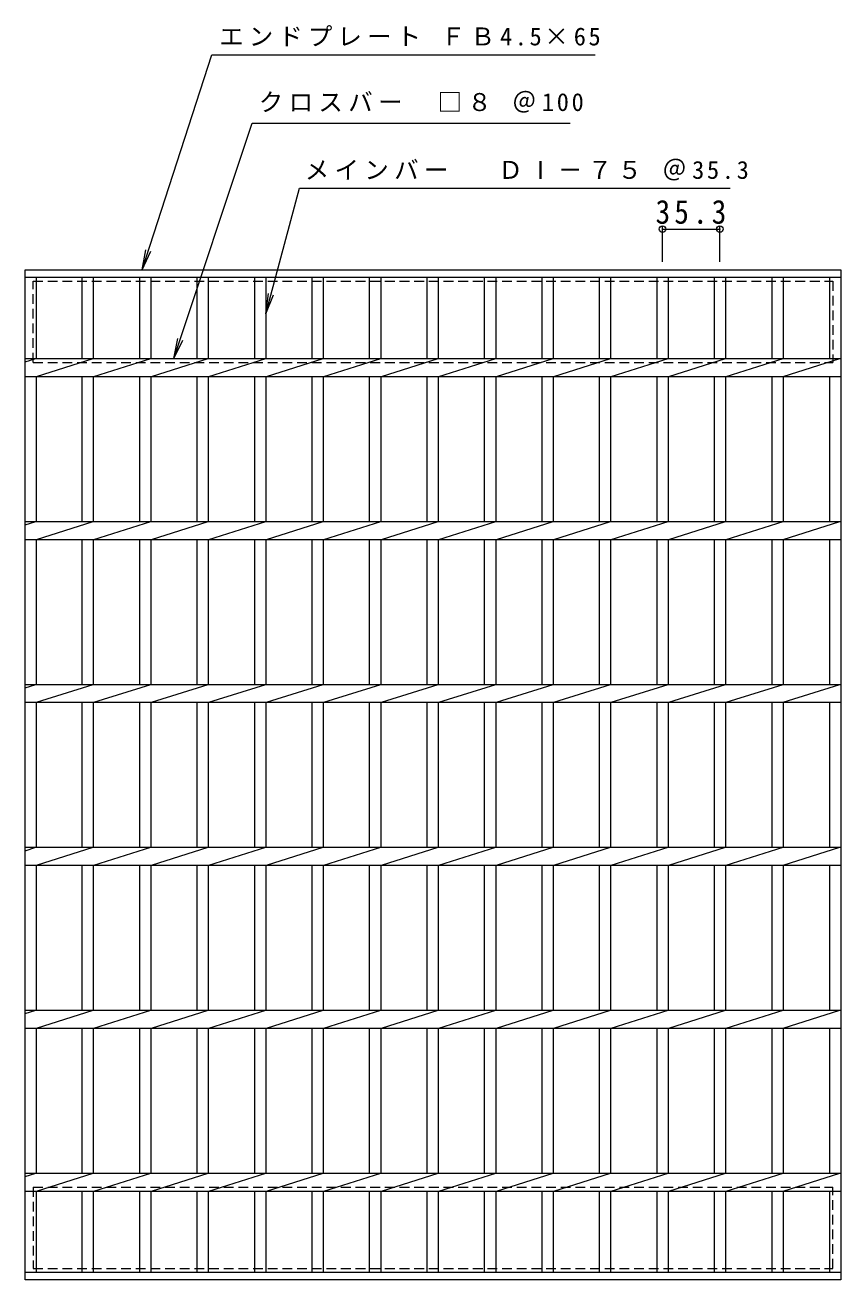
# Model space of a CAD drawing. Units: millimetres, scale not verified. Extents: x -592 to 809, y -686 to 676.
# Drawn here: x -576 to -75, y -94 to 676 of the extents above; entities that cross this region are included whole.
import ezdxf

# ---------------------------------------------------------------- set-up
doc = ezdxf.new("R2010")
doc.units = ezdxf.units.MM
doc.header["$LTSCALE"] = 5
doc.header["$PDMODE"] = 32
doc.header["$PDSIZE"] = 4
doc.linetypes.add('DASHED1', pattern=[1.8, 1.2, -0.6])
for name, color, linetype, lineweight in [('B-1', 2, 'Continuous', 9), ('B-2', 3, 'Continuous', 9), ('B-4', 7, 'Continuous', 9)]:
    doc.layers.add(name, color=color, linetype=linetype, lineweight=lineweight)
doc.styles.add('ＭＳ ゴシック', font='')
doc.styles.get('ＭＳ ゴシック').set_extended_font_data('MS Gothic')

msp = doc.modelspace()

# ---------------------------------------------------------------- linework, layer by layer
at = {"layer": 'B-1', "linetype": 'DASHED1'}
for p, q in [((-571.483, 469.293), (-571.483, 519.293)), ((-571.483, 469.293), (-80.483, 469.293)), ((-571.483, -36.707), (-571.483, -86.707)), ((-571.483, -36.707), (-80.483, -36.707))]:
    msp.add_line(p, q, dxfattribs=at)
for points in [[(-571.483, 519.293), (-80.483, 519.293), (-80.483, 469.293)], [(-571.483, -86.707), (-80.483, -86.707), (-80.483, -36.707)]]:
    msp.add_lwpolyline(points, dxfattribs=at)
at = {"layer": 'B-2'}
for p, q in [((-576.483, -93.707), (-576.483, 526.293)), ((-576.483, 526.293), (-75.483, 526.293)), ((-75.483, 526.293), (-75.483, -93.707)), ((-576.483, 521.793), (-75.483, 521.793)), ((-569.483, 471.793), (-569.483, 521.793)), ((-541.583, 521.793), (-541.583, 471.793)), ((-534.583, 521.793), (-534.583, 471.793)), ((-506.283, 521.793), (-506.283, 471.793)), ((-499.283, 521.793), (-499.283, 471.793)), ((-470.983, 521.793), (-470.983, 471.793)), ((-463.983, 521.793), (-463.983, 471.793)), ((-435.683, 521.793), (-435.683, 471.793)), ((-428.683, 521.793), (-428.683, 471.793)), ((-400.383, 521.793), (-400.383, 471.793)), ((-393.383, 521.793), (-393.383, 471.793)), ((-365.083, 521.793), (-365.083, 471.793)), ((-358.083, 521.793), (-358.083, 471.793)), ((-329.783, 521.793), (-329.783, 471.793)), ((-322.783, 521.793), (-322.783, 471.793)), ((-294.483, 521.793), (-294.483, 471.793)), ((-287.483, 521.793), (-287.483, 471.793)), ((-259.183, 521.793), (-259.183, 471.793)), ((-252.183, 521.793), (-252.183, 471.793)), ((-223.883, 521.793), (-223.883, 471.793)), ((-216.883, 521.793), (-216.883, 471.793)), ((-188.583, 521.793), (-188.583, 471.793)), ((-181.583, 521.793), (-181.583, 471.793)), ((-153.283, 521.793), (-153.283, 471.793)), ((-146.283, 521.793), (-146.283, 471.793)), ((-117.983, 521.793), (-117.983, 471.793)), ((-110.983, 521.793), (-110.983, 471.793)), ((-82.484, 521.793), (-82.484, 471.793)), ((-576.483, 469.712), (-569.883, 471.793)), ((-576.483, 471.793), (-75.483, 471.793)), ((-569.483, 460.793), (-534.583, 471.793)), ((-534.183, 460.793), (-499.283, 471.793)), ((-498.883, 460.793), (-463.983, 471.793)), ((-463.583, 460.793), (-428.683, 471.793)), ((-428.283, 460.793), (-393.383, 471.793)), ((-392.983, 460.793), (-358.083, 471.793)), ((-357.683, 460.793), (-322.783, 471.793)), ((-322.383, 460.793), (-287.483, 471.793)), ((-287.083, 460.793), (-252.183, 471.793)), ((-251.783, 460.793), (-216.883, 471.793)), ((-216.483, 460.793), (-181.583, 471.793)), ((-181.183, 460.793), (-146.283, 471.793)), ((-145.883, 460.793), (-110.983, 471.793)), ((-110.983, 460.793), (-76.083, 471.793)), ((-576.483, 460.793), (-75.483, 460.793)), ((-569.483, 371.793), (-569.483, 460.793)), ((-541.583, 460.793), (-541.583, 371.793)), ((-534.583, 460.793), (-534.583, 371.793)), ((-506.283, 460.793), (-506.283, 371.793)), ((-499.283, 460.793), (-499.283, 371.793)), ((-470.983, 460.793), (-470.983, 371.793)), ((-463.983, 460.793), (-463.983, 371.793)), ((-435.683, 460.793), (-435.683, 371.793)), ((-428.683, 460.793), (-428.683, 371.793)), ((-400.383, 460.793), (-400.383, 371.793)), ((-393.383, 460.793), (-393.383, 371.793)), ((-365.083, 460.793), (-365.083, 371.793)), ((-358.083, 460.793), (-358.083, 371.793)), ((-329.783, 460.793), (-329.783, 371.793)), ((-322.783, 460.793), (-322.783, 371.793)), ((-294.483, 460.793), (-294.483, 371.793)), ((-287.483, 460.793), (-287.483, 371.793)), ((-259.183, 460.793), (-259.183, 371.793)), ((-252.183, 460.793), (-252.183, 371.793)), ((-223.883, 460.793), (-223.883, 371.793)), ((-216.883, 460.793), (-216.883, 371.793)), ((-188.583, 460.793), (-188.583, 371.793)), ((-181.583, 460.793), (-181.583, 371.793)), ((-153.283, 460.793), (-153.283, 371.793)), ((-146.283, 460.793), (-146.283, 371.793)), ((-117.983, 460.793), (-117.983, 371.793)), ((-110.983, 460.793), (-110.983, 371.793)), ((-82.484, 460.793), (-82.484, 371.793)), ((-576.483, 369.713), (-569.883, 371.793)), ((-576.483, 371.793), (-75.483, 371.793)), ((-569.483, 360.793), (-534.583, 371.793)), ((-534.183, 360.793), (-499.283, 371.793)), ((-498.883, 360.793), (-463.983, 371.793)), ((-463.583, 360.793), (-428.683, 371.793)), ((-428.283, 360.793), (-393.383, 371.793)), ((-392.983, 360.793), (-358.083, 371.793)), ((-357.683, 360.793), (-322.783, 371.793)), ((-322.383, 360.793), (-287.483, 371.793)), ((-287.083, 360.793), (-252.183, 371.793)), ((-251.783, 360.793), (-216.883, 371.793)), ((-216.483, 360.793), (-181.583, 371.793)), ((-181.183, 360.793), (-146.283, 371.793)), ((-145.883, 360.793), (-110.983, 371.793)), ((-110.983, 360.793), (-76.083, 371.793)), ((-576.483, 360.792), (-75.483, 360.792)), ((-569.483, 271.793), (-569.483, 360.792)), ((-541.583, 360.792), (-541.583, 271.793)), ((-534.583, 360.792), (-534.583, 271.793)), ((-506.283, 360.792), (-506.283, 271.793)), ((-499.283, 360.792), (-499.283, 271.793)), ((-470.983, 360.792), (-470.983, 271.793)), ((-463.983, 360.792), (-463.983, 271.793)), ((-435.683, 360.792), (-435.683, 271.793)), ((-428.683, 360.792), (-428.683, 271.793)), ((-400.383, 360.792), (-400.383, 271.793)), ((-393.383, 360.792), (-393.383, 271.793)), ((-365.083, 360.792), (-365.083, 271.793)), ((-358.083, 360.792), (-358.083, 271.793)), ((-329.783, 360.792), (-329.783, 271.793)), ((-322.783, 360.792), (-322.783, 271.793)), ((-294.483, 360.792), (-294.483, 271.793)), ((-287.483, 360.792), (-287.483, 271.793)), ((-259.183, 360.792), (-259.183, 271.793)), ((-252.183, 360.792), (-252.183, 271.793)), ((-223.883, 360.792), (-223.883, 271.793)), ((-216.883, 360.792), (-216.883, 271.793)), ((-188.583, 360.792), (-188.583, 271.793)), ((-181.583, 360.792), (-181.583, 271.793)), ((-153.283, 360.792), (-153.283, 271.793)), ((-146.283, 360.792), (-146.283, 271.793)), ((-117.983, 360.792), (-117.983, 271.793)), ((-110.983, 360.792), (-110.983, 271.793)), ((-82.484, 360.792), (-82.484, 271.793)), ((-576.483, 269.713), (-569.883, 271.793)), ((-576.483, 271.793), (-75.483, 271.793)), ((-569.483, 260.793), (-534.583, 271.793)), ((-534.183, 260.793), (-499.283, 271.793)), ((-498.883, 260.793), (-463.983, 271.793)), ((-463.583, 260.793), (-428.683, 271.793)), ((-428.283, 260.793), (-393.383, 271.793)), ((-392.983, 260.793), (-358.083, 271.793)), ((-357.683, 260.793), (-322.783, 271.793)), ((-322.383, 260.793), (-287.483, 271.793)), ((-287.083, 260.793), (-252.183, 271.793)), ((-251.783, 260.793), (-216.883, 271.793)), ((-216.483, 260.793), (-181.583, 271.793)), ((-181.183, 260.793), (-146.283, 271.793)), ((-145.883, 260.793), (-110.983, 271.793)), ((-110.983, 260.793), (-76.083, 271.793)), ((-576.483, 260.792), (-75.483, 260.792)), ((-569.483, 171.793), (-569.483, 260.792)), ((-541.583, 260.792), (-541.583, 171.793)), ((-534.583, 260.792), (-534.583, 171.793)), ((-506.283, 260.792), (-506.283, 171.793)), ((-499.283, 260.792), (-499.283, 171.793)), ((-470.983, 260.792), (-470.983, 171.793)), ((-463.983, 260.792), (-463.983, 171.793)), ((-435.683, 260.792), (-435.683, 171.793)), ((-428.683, 260.792), (-428.683, 171.793)), ((-400.383, 260.792), (-400.383, 171.793)), ((-393.383, 260.792), (-393.383, 171.793)), ((-365.083, 260.792), (-365.083, 171.793)), ((-358.083, 260.792), (-358.083, 171.793)), ((-329.783, 260.792), (-329.783, 171.793)), ((-322.783, 260.792), (-322.783, 171.793)), ((-294.483, 260.792), (-294.483, 171.793)), ((-287.483, 260.792), (-287.483, 171.793)), ((-259.183, 260.792), (-259.183, 171.793)), ((-252.183, 260.792), (-252.183, 171.793)), ((-223.883, 260.792), (-223.883, 171.793)), ((-216.883, 260.792), (-216.883, 171.793)), ((-188.583, 260.792), (-188.583, 171.793)), ((-181.583, 260.792), (-181.583, 171.793)), ((-153.283, 260.792), (-153.283, 171.793)), ((-146.283, 260.792), (-146.283, 171.793)), ((-117.983, 260.792), (-117.983, 171.793)), ((-110.983, 260.792), (-110.983, 171.793)), ((-82.484, 260.792), (-82.484, 171.793)), ((-576.483, 169.713), (-569.883, 171.793)), ((-576.483, 171.793), (-75.483, 171.793)), ((-569.483, 160.793), (-534.583, 171.793)), ((-534.183, 160.793), (-499.283, 171.793)), ((-498.883, 160.793), (-463.983, 171.793)), ((-463.583, 160.793), (-428.683, 171.793)), ((-428.283, 160.793), (-393.383, 171.793)), ((-392.983, 160.793), (-358.083, 171.793)), ((-357.683, 160.793), (-322.783, 171.793)), ((-322.383, 160.793), (-287.483, 171.793)), ((-287.083, 160.793), (-252.183, 171.793)), ((-251.783, 160.793), (-216.883, 171.793)), ((-216.483, 160.793), (-181.583, 171.793)), ((-181.183, 160.793), (-146.283, 171.793)), ((-145.883, 160.793), (-110.983, 171.793)), ((-110.983, 160.793), (-76.083, 171.793)), ((-576.483, 160.792), (-75.483, 160.792)), ((-569.483, 71.792), (-569.483, 160.792)), ((-541.583, 160.792), (-541.583, 71.792)), ((-534.583, 160.792), (-534.583, 71.792)), ((-506.283, 160.792), (-506.283, 71.792)), ((-499.283, 160.792), (-499.283, 71.792)), ((-470.983, 160.792), (-470.983, 71.792)), ((-463.983, 160.792), (-463.983, 71.792)), ((-435.683, 160.792), (-435.683, 71.792)), ((-428.683, 160.792), (-428.683, 71.792)), ((-400.383, 160.792), (-400.383, 71.792)), ((-393.383, 160.792), (-393.383, 71.792)), ((-365.083, 160.792), (-365.083, 71.792)), ((-358.083, 160.792), (-358.083, 71.792)), ((-329.783, 160.792), (-329.783, 71.792)), ((-322.783, 160.792), (-322.783, 71.792)), ((-294.483, 160.792), (-294.483, 71.792)), ((-287.483, 160.792), (-287.483, 71.792)), ((-259.183, 160.792), (-259.183, 71.792)), ((-252.183, 160.792), (-252.183, 71.792)), ((-223.883, 160.792), (-223.883, 71.792)), ((-216.883, 160.792), (-216.883, 71.792)), ((-188.583, 160.792), (-188.583, 71.792)), ((-181.583, 160.792), (-181.583, 71.792)), ((-153.283, 160.792), (-153.283, 71.792)), ((-146.283, 160.792), (-146.283, 71.792)), ((-117.983, 160.792), (-117.983, 71.792)), ((-110.983, 160.792), (-110.983, 71.792)), ((-82.484, 160.792), (-82.484, 71.792)), ((-576.483, 69.712), (-569.883, 71.793)), ((-576.483, 71.792), (-75.483, 71.792)), ((-569.483, 60.793), (-534.583, 71.793)), ((-534.183, 60.793), (-499.283, 71.793)), ((-498.883, 60.793), (-463.983, 71.793)), ((-463.583, 60.793), (-428.683, 71.793)), ((-428.283, 60.793), (-393.383, 71.793)), ((-392.983, 60.793), (-358.083, 71.793)), ((-357.683, 60.793), (-322.783, 71.793)), ((-322.383, 60.793), (-287.483, 71.793)), ((-287.083, 60.793), (-252.183, 71.793)), ((-251.783, 60.793), (-216.883, 71.793)), ((-216.483, 60.793), (-181.583, 71.793)), ((-181.183, 60.793), (-146.283, 71.793)), ((-145.883, 60.793), (-110.983, 71.793)), ((-110.983, 60.793), (-76.083, 71.793)), ((-576.483, 60.793), (-75.483, 60.793)), ((-569.483, -28.208), (-569.483, 60.793)), ((-541.583, 60.793), (-541.583, -28.208)), ((-534.583, 60.793), (-534.583, -28.208)), ((-506.283, 60.793), (-506.283, -28.208)), ((-499.283, 60.793), (-499.283, -28.208)), ((-470.983, 60.793), (-470.983, -28.208)), ((-463.983, 60.793), (-463.983, -28.208)), ((-435.683, 60.793), (-435.683, -28.208)), ((-428.683, 60.793), (-428.683, -28.208)), ((-400.383, 60.793), (-400.383, -28.208)), ((-393.383, 60.793), (-393.383, -28.208)), ((-365.083, 60.793), (-365.083, -28.208)), ((-358.083, 60.793), (-358.083, -28.208)), ((-329.783, 60.793), (-329.783, -28.208)), ((-322.783, 60.793), (-322.783, -28.208)), ((-294.483, 60.793), (-294.483, -28.208)), ((-287.483, 60.793), (-287.483, -28.208)), ((-259.183, 60.793), (-259.183, -28.208)), ((-252.183, 60.793), (-252.183, -28.208)), ((-223.883, 60.793), (-223.883, -28.208)), ((-216.883, 60.793), (-216.883, -28.208)), ((-188.583, 60.793), (-188.583, -28.208)), ((-181.583, 60.793), (-181.583, -28.208)), ((-153.283, 60.793), (-153.283, -28.208)), ((-146.283, 60.793), (-146.283, -28.208)), ((-117.983, 60.793), (-117.983, -28.208)), ((-110.983, 60.793), (-110.983, -28.208)), ((-82.484, 60.793), (-82.484, -28.208)), ((-576.483, -30.288), (-569.883, -28.207)), ((-576.483, -28.208), (-75.483, -28.208)), ((-569.483, -39.207), (-534.583, -28.207)), ((-534.585, -28.208), (-534.583, -28.207)), ((-534.183, -39.207), (-499.283, -28.207)), ((-499.285, -28.208), (-499.283, -28.207)), ((-498.883, -39.207), (-463.983, -28.207)), ((-463.985, -28.208), (-463.983, -28.207)), ((-463.583, -39.207), (-428.683, -28.207)), ((-428.685, -28.208), (-428.683, -28.207)), ((-428.283, -39.207), (-393.383, -28.207)), ((-393.385, -28.208), (-393.383, -28.207)), ((-392.983, -39.207), (-358.083, -28.207)), ((-358.085, -28.208), (-358.083, -28.207)), ((-357.683, -39.207), (-322.783, -28.207)), ((-322.785, -28.208), (-322.783, -28.207)), ((-322.383, -39.207), (-287.483, -28.207)), ((-287.485, -28.208), (-287.483, -28.207)), ((-287.083, -39.207), (-252.183, -28.207)), ((-252.185, -28.208), (-252.183, -28.207)), ((-251.783, -39.207), (-216.883, -28.207)), ((-216.885, -28.208), (-216.883, -28.207)), ((-216.483, -39.207), (-181.583, -28.207)), ((-181.585, -28.208), (-181.583, -28.207)), ((-181.183, -39.207), (-146.283, -28.207)), ((-146.285, -28.208), (-146.283, -28.207)), ((-145.883, -39.207), (-110.983, -28.207)), ((-110.983, -39.207), (-76.083, -28.207)), ((-576.483, -39.207), (-75.483, -39.207)), ((-569.483, -89.207), (-569.483, -39.207)), ((-541.583, -39.207), (-541.583, -89.207)), ((-534.583, -39.207), (-534.583, -89.207)), ((-506.283, -39.207), (-506.283, -89.207)), ((-499.283, -39.207), (-499.283, -89.207)), ((-470.983, -39.207), (-470.983, -89.207)), ((-463.983, -39.207), (-463.983, -89.207)), ((-435.683, -39.207), (-435.683, -89.207)), ((-428.683, -39.207), (-428.683, -89.207)), ((-400.383, -39.207), (-400.383, -89.207)), ((-393.383, -39.207), (-393.383, -89.207)), ((-365.083, -39.207), (-365.083, -89.207)), ((-358.083, -39.207), (-358.083, -89.207)), ((-329.783, -39.207), (-329.783, -89.207)), ((-322.783, -39.207), (-322.783, -89.207)), ((-294.483, -39.207), (-294.483, -89.207)), ((-287.483, -39.207), (-287.483, -89.207)), ((-259.183, -39.207), (-259.183, -89.207)), ((-252.183, -39.207), (-252.183, -89.207)), ((-223.883, -39.207), (-223.883, -89.207)), ((-216.883, -39.207), (-216.883, -89.207)), ((-188.583, -39.207), (-188.583, -89.207)), ((-181.583, -39.207), (-181.583, -89.207)), ((-153.283, -39.207), (-153.283, -89.207)), ((-146.283, -39.207), (-146.283, -89.207)), ((-117.983, -39.207), (-117.983, -89.207)), ((-110.983, -39.207), (-110.983, -89.207)), ((-82.484, -39.207), (-82.484, -89.207)), ((-75.483, -89.207), (-576.483, -89.207)), ((-75.483, -93.707), (-576.483, -93.707))]:
    msp.add_line(p, q, dxfattribs=at)
at = {"layer": 'B-4'}
for p, q in [((-504.612, 526.293), (-461.783, 658.161)), ((-461.783, 658.161), (-226.478, 658.161)), ((-485.133, 471.793), (-437.036, 616.293)), ((-437.036, 616.293), (-241.72, 616.293)), ((-428.683, 499.293), (-408.051, 576.293)), ((-408.051, 576.293), (-143.506, 576.293)), ((-185.083, 531.21), (-185.083, 552.761)), ((-185.083, 551.261), (-149.783, 551.261)), ((-149.783, 531.21), (-149.783, 552.761)), ((-504.612, 526.293), (-502.336, 538.584)), ((-504.612, 526.293), (-499.232, 537.576)), ((-428.683, 499.293), (-427.051, 511.686)), ((-428.683, 499.293), (-423.899, 510.841)), ((-485.133, 471.793), (-482.767, 484.067)), ((-485.133, 471.793), (-479.671, 483.037))]:
    msp.add_line(p, q, dxfattribs=at)
for p in [(-185.083, 551.261), (-149.783, 551.261)]:
    msp.add_point(p, dxfattribs=at)

# ---------------------------------------------------------------- texts
at = {"layer": 'B-4', "char_height": 11, "attachment_point": 7, "style": 'ＭＳ ゴシック'}
for s, insert in [('\\T1.21;エンドプレート\\~ＦＢ4.5×65', (-457.273, 663.303)), ('\\T1.22;クロスバー\\~\\~□８\\~＠100', (-432.97, 622.639)), ('\\T1.22;メインバー\\~\\~\\~ＤⅠ－７５\\~＠35.3', (-404.756, 581.022))]:
    msp.add_mtext(s, dxfattribs=dict(at, insert=insert))
at = {"layer": 'B-4', "color": 2, "insert": (-189.308, 554.261), "char_height": 14.66, "attachment_point": 7, "style": 'ＭＳ ゴシック'}
msp.add_mtext('\\T1.28;\\W0.9;35.3', dxfattribs=at)

doc.saveas('drawing.dxf')
